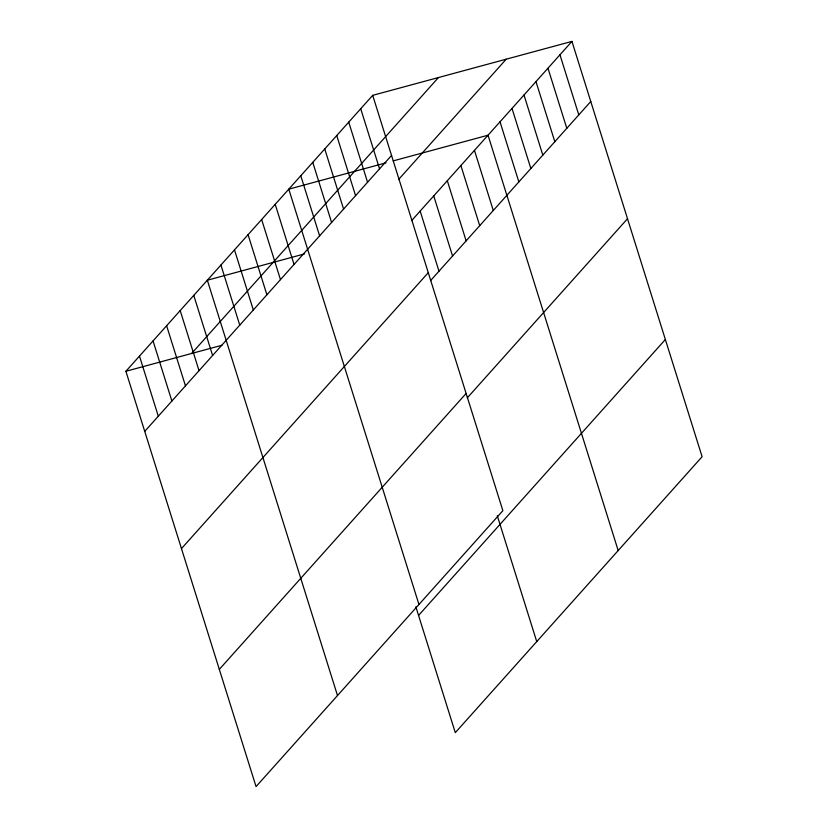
<?xml version="1.0" encoding="UTF-8"?>
<svg xmlns="http://www.w3.org/2000/svg" width="828" height="828" viewBox="0 0 828 828"><rect width="100%" height="100%" fill="white"/><g stroke="black" fill="none" stroke-linecap="round" stroke-linejoin="round"><path stroke-width="1.24" d="M372.704 95.344L502.865 510.679L256.059 786.6L125.897 371.275L372.704 95.344L571.941 41.4L702.103 456.725L455.296 732.656L415.853 606.8M191.651 353.473L438.457 77.542M144.734 431.378L391.541 155.447M398.527 179.572L506.198 59.202M411.671 220.579L571.941 41.4M181.467 548.602L428.273 272.671M430.508 280.682L590.778 101.502M219.316 669.376L466.123 393.455M467.251 397.906L627.52 218.727M418.564 615.432L665.37 339.501M385.993 162.847L288.786 189.167L418.947 604.492M393.248 160.88L488.034 135.212L618.185 550.548M304.549 253.896L207.342 280.216L337.503 695.541M125.897 371.275L221.894 345.276M559.956 54.803L578.793 114.906M547.97 68.207L566.807 128.309M535.985 81.61L554.822 141.712M523.989 95.013L542.826 155.115M512.004 108.406L530.841 168.508M500.019 121.809L518.856 181.912M474.454 150.386L493.291 210.488M460.885 165.569L479.722 225.671M447.306 180.742L466.143 240.844M433.737 195.915L452.564 256.018M420.158 211.088L438.995 271.191M497.297 515.751L536.741 641.596M360.718 108.747L379.555 168.85M348.733 122.151L367.56 182.253M336.737 135.554L355.574 195.656M324.752 148.957L343.589 209.06M312.767 162.36L331.604 222.463M300.781 175.764L319.618 235.866M275.217 204.34L294.054 264.442M261.638 219.513L280.475 279.616M248.069 234.686L266.906 294.789M234.49 249.87L253.327 309.972M220.921 265.043L239.758 325.145M193.773 295.389L212.61 355.491M180.193 310.572L199.03 370.675M166.625 325.746L185.462 385.848M153.045 340.919L171.882 401.021M139.477 356.092L158.303 416.194"/></g></svg>
